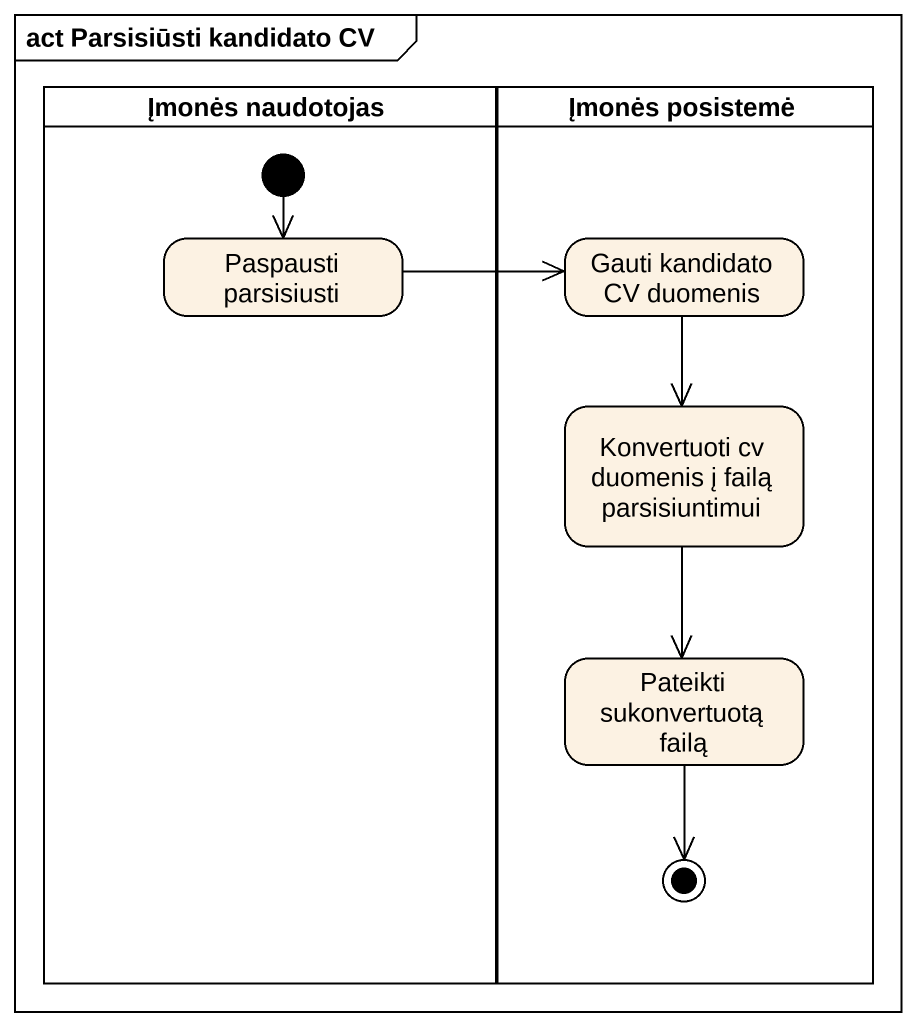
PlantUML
@startuml
mainframe act Parsisiūsti kandidato CV
hide empty description
state "Įmonės naudotojas" as Įmonės_naudotojas <<partition>> {
  state "Paspausti parsisiusti" as Paspausti_parsisiusti
  [*] --> Paspausti_parsisiusti
}
state "Įmonės posistemė" as Įmonės_posistemė <<partition>> {
  state "Gauti kandidato CV duomenis" as Gauti_kandidato_CV_duomenis
  state "Konvertuoti cv duomenis į failą parsisiuntimui" as Konvertuoti_cv_duomenis_į
  state "Pateikti sukonvertuotą failą" as Pateikti_sukonvertuotą_failą
  Pateikti_sukonvertuotą_failą --> [*]
}
Paspausti_parsisiusti -right-> Gauti_kandidato_CV_duomenis
Gauti_kandidato_CV_duomenis --> Konvertuoti_cv_duomenis_į
Konvertuoti_cv_duomenis_į --> Pateikti_sukonvertuotą_failą
@enduml
